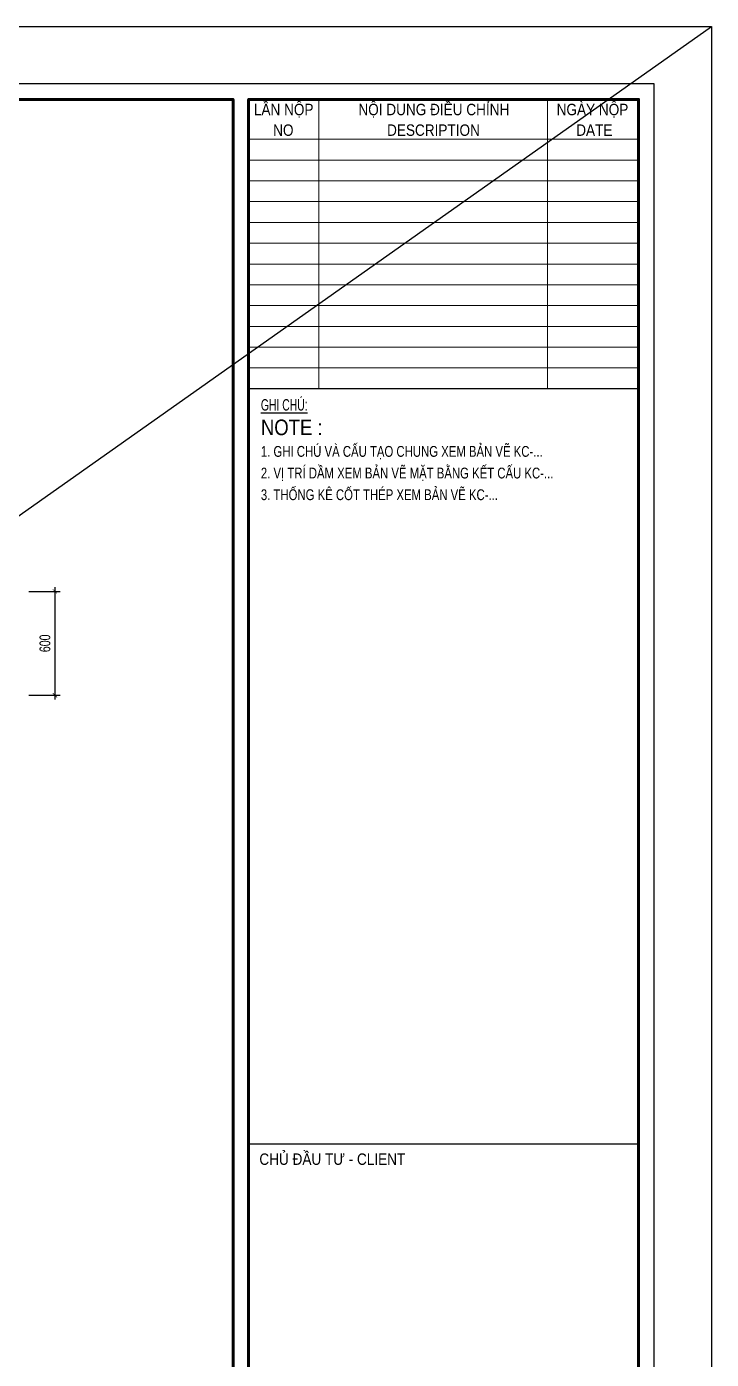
# Model space of a CAD drawing. Header units: millimetres. Extents: x -25284 to 100333, y 0 to 76881.
# Drawn here: x 42559 to 50460, y 61496 to 76881 of the extents above; entities that cross this region are included whole.
import ezdxf
from ezdxf.enums import TextEntityAlignment as Align

# ---------------------------------------------------------------- set-up
doc = ezdxf.new("R2010")
doc.units = ezdxf.units.MM
doc.header["$LTSCALE"] = 500
doc.header["$MEASUREMENT"] = 0
for name, color, linetype in [('CDC -TEXT KHUNG', 7, 'Continuous'), ('CDC-KHUNGTEN', 7, 'Continuous'), ('KCS_DIM', 1, 'Continuous')]:
    doc.layers.add(name, color=color, linetype=linetype)
doc.layers.add('CDC.06.TEXT', color=2, linetype='Continuous', lineweight=18)
doc.layers.add('KCS_Plotter', color=11, linetype='Continuous', plot=False)
doc.styles.add('ARIAL', font='arial.ttf', dxfattribs={"width": 0.65})
doc.styles.add('Arial_4', font='arial.ttf', dxfattribs={"width": 0.75, "height": 3})
doc.styles.add('KCS_SMTEXT', font='arial.ttf', dxfattribs={"width": 0.7})
doc.styles.add('KT CDC', font='arial.ttf', dxfattribs={"width": 0.85, "height": 200})
doc.dimstyles.new('KCS_DIM50_25', dxfattribs={"dimtxt": 125, "dimasz": 50, "dimexe": 60, "dimexo": 0, "dimgap": 50, "dimtad": 1, "dimdec": 0, "dimlfac": 0.5, "dimzin": 13, "dimdsep": 46, "dimtxsty": 'KCS_SMTEXT', "dimblk": 'ARCHTICK', "dimblk1": 'ARCHTICK', "dimcen": 0, "dimdle": 50, "dimclrd": 1, "dimclre": 1, "dimclrt": 2, "dimadec": 0, "dimazin": 0, "dimtfac": 1, "dimtdec": 0, "dimtix": 1, "dimtmove": 2, "dimatfit": 3, "dimfxl": 1, "dimtolj": 1, "dimtzin": 13, "dimarcsym": 0})

# ---------------------------------------------------------------- blocks, each defined once
blk = doc.blocks.new('_ArchTick')
at = {"color": 0, "linetype": 'ByBlock', "const_width": 0.15}
blk.add_lwpolyline([(-0.5, -0.5), (0.5, 0.5)], dxfattribs=at)
blk = doc.blocks.new('*D113')
at = {"layer": 'Defpoints', "color": 0, "transparency": 16777216}
for p in [(42584, 70362), (42584, 69162), (42884, 69162)]:
    blk.add_point(p, dxfattribs=at)
at = {"layer": 'KCS_DIM', "color": 1, "lineweight": -2, "transparency": 16777216}
for p, q in [((42584, 70362), (42944, 70362)), ((42884, 70412), (42884, 69112)), ((42584, 69162), (42944, 69162))]:
    blk.add_line(p, q, dxfattribs=at)
at = {"layer": 'KCS_DIM', "color": 1, "lineweight": -2, "transparency": 16777216, "xscale": 50, "yscale": 50, "zscale": 50}
for p, rotation in [((42884, 70362), 90), ((42884, 69162), 270)]:
    blk.add_blockref('_ArchTick', p, dxfattribs=dict(at, rotation=rotation))
at = {"layer": 'KCS_DIM', "color": 2, "transparency": 16777216, "insert": (42770, 69762), "char_height": 125, "attachment_point": 5, "rotation": 90, "style": 'KCS_SMTEXT'}
blk.add_mtext('\\A1;600', dxfattribs=at)
blk = doc.blocks.new('CDTA1')
at = {"layer": 'CDC-KHUNGTEN', "color": 6, "lineweight": 25}
blk.add_line((0, 90), (-75, 90), dxfattribs=at)
at = {"layer": 'CDC-KHUNGTEN', "color": 6, "style": 'KT CDC', "width": 0.85}
blk.add_text('CHỦ ĐẦU TƯ - CLIENT', height=2.2, dxfattribs=at).set_placement((-72.93, 86))
blk = doc.blocks.new('Khung tên chuẩn')
at = {"layer": 'CDC-KHUNGTEN', "color": 8, "lineweight": 9}
for p, q in [((76550, 58000), (76550, 52433)), ((80950, 58000), (80950, 52433)), ((82700, 57233), (75200, 57233)), ((82700, 56833), (75200, 56833)), ((82700, 56433), (75200, 56433)), ((82700, 56033), (75200, 56033)), ((82700, 55633), (75200, 55633)), ((82700, 55233), (75200, 55233)), ((82700, 54833), (75200, 54833)), ((82700, 54433), (75200, 54433)), ((82700, 54033), (75200, 54033)), ((82700, 53633), (75200, 53633)), ((82700, 53233), (75200, 53233)), ((82700, 52833), (75200, 52833))]:
    blk.add_line(p, q, dxfattribs=at)
at = {"layer": 'CDC-KHUNGTEN', "color": 6, "lineweight": 25}
blk.add_line((82700, 52433), (75200, 52433), dxfattribs=at)
at = {"layer": 'CDC-KHUNGTEN', "color": 8}
blk.add_lwpolyline([(75096, 1100), (83000, 1100), (83000, 58300), (3000, 58300), (3000, 1100), (75096, 1100)], dxfattribs=at)
at = {"layer": 'CDC-KHUNGTEN', "color": 255, "lineweight": 60}
blk.add_lwpolyline([(74900, 1400), (74900, 58000), (3300, 58000), (3300, 1400), (74900, 1400)], close=True, dxfattribs=at)
blk.add_lwpolyline([(75200, 1400), (82700, 1400), (82700, 58000), (75200, 58000), (75200, 1400)], dxfattribs=at)
at = {"layer": 'Defpoints', "color": 1, "ltscale": 0.2}
blk.add_lwpolyline([(0, 0), (0, 59400), (84100, 59400), (84100, 0), (0, 0)], close=True, dxfattribs=at)
at = {"layer": 'CDC-KHUNGTEN', "xscale": 100, "yscale": 100, "zscale": 100}
blk.add_blockref('CDTA1', (82700, 28900), dxfattribs=at)
at = {"layer": 'CDC -TEXT KHUNG', "color": 7, "style": 'KT CDC', "width": 0.85}
for s, p in [('NO', (75672, 57299)), ('DESCRIPTION', (77863, 57299)), ('DATE', (81501, 57299))]:
    blk.add_text(s, height=220, dxfattribs=at).set_placement(p)
at = {"layer": 'CDC -TEXT KHUNG', "char_height": 220, "attachment_point": 2, "line_spacing_factor": 0.941778, "style": 'KT CDC'}
for s, insert, width in [('LẦN NỘP', (75875, 57916), 1464.22), ('NỘI DUNG ĐIỀU CHỈNH', (78763, 57916), 3699.71), ('NGÀY NỘP', (81814, 57916), 1755.59)]:
    blk.add_mtext(s, dxfattribs=dict(at, insert=insert, width=width))
at = {"layer": 'CDC-KHUNGTEN', "color": 7, "style": 'Arial_4', "width": 0.85}
blk.add_text('NOTE :', height=300, dxfattribs=at).set_placement((75436, 51540))
at = {"layer": 'CDC-KHUNGTEN', "color": 6, "insert": (75436, 52233), "char_height": 220, "width": 1881.96, "attachment_point": 1, "style": 'ARIAL'}
blk.add_mtext('{\\LGHI CHÚ:}', dxfattribs=at)

msp = doc.modelspace()

# ---------------------------------------------------------------- linework, layer by layer
at = {"layer": 'KCS_Plotter'}
msp.add_line((0, 41241.1), (50460, 76881.1), dxfattribs=at)

# ---------------------------------------------------------------- block references
at = {"xscale": 0.6000000003099577, "yscale": 0.6000000003099577, "zscale": 0.6000000003099577}
msp.add_blockref('Khung tên chuẩn', (0, 41241.1), dxfattribs=at)

# ---------------------------------------------------------------- texts
at = {"layer": 'CDC.06.TEXT', "style": 'KCS_SMTEXT', "width": 0.75}
for s, p in [('1. GHI CHÚ VÀ CẤU TẠO CHUNG XEM BẢN VẼ KC-...', (45261.5, 72040.1)), ('2. VỊ TRÍ DẦM XEM BẢN VẼ MẶT BẰNG KẾT CẤU KC-...', (45261.5, 71790.1)), ('3. THỐNG KÊ CỐT THÉP XEM BẢN VẼ KC-...', (45261.5, 71540.1))]:
    msp.add_text(s, height=125, dxfattribs=at).set_placement(p, align=Align.TOP_LEFT)

# ---------------------------------------------------------------- dimensions: what is measured, and where the dimension line sits
at = {"layer": 'KCS_DIM'}
dim = msp.add_linear_dim(base=(42883.8, 69161.7), p1=(42583.8, 70361.7), p2=(42583.8, 69161.7), angle=90, dimstyle='KCS_DIM50_25', dxfattribs=at)
dim.commit()
dim.dimension.update_dxf_attribs({"geometry": '*D113', "text_midpoint": (42769.9, 69761.7)})

doc.saveas('drawing.dxf')
